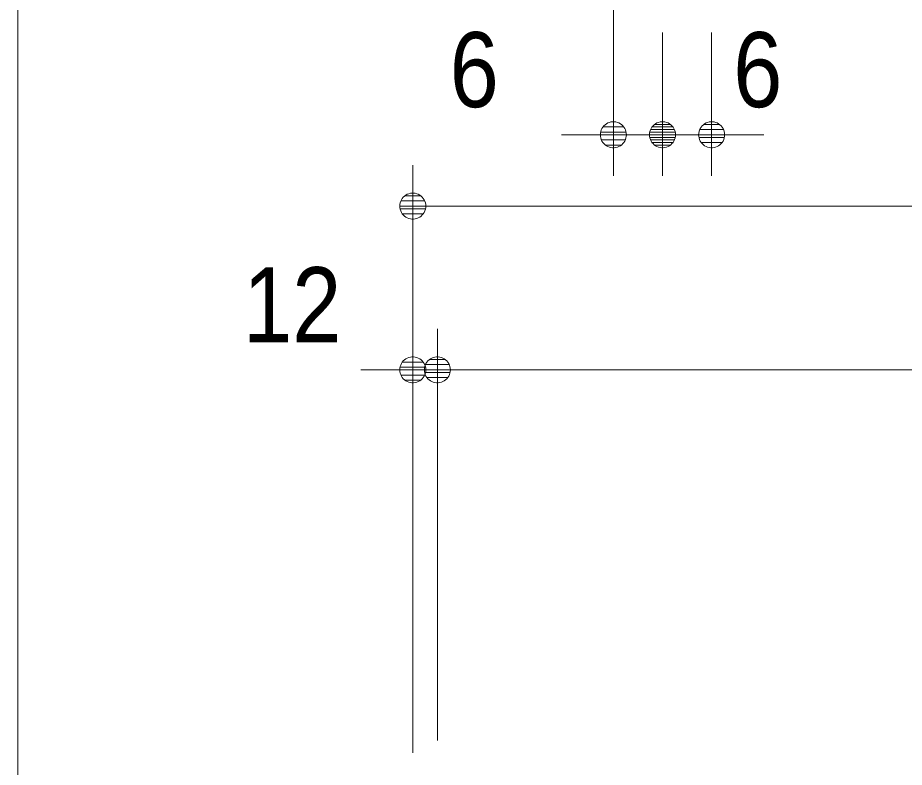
# Model space of a CAD drawing. Units: millimetres, scale not verified. Extents: x -6062 to 6062, y -3045 to 3045.
# Drawn here: x -5787.5 to -5354.4, y 1275.8 to 1642 of the extents above; entities that cross this region are included whole.
import ezdxf
from ezdxf.enums import TextEntityAlignment as Align

# ---------------------------------------------------------------- set-up
doc = ezdxf.new("R2010")
doc.units = ezdxf.units.MM
doc.header["$LTSCALE"] = 20
for name, color, linetype, lineweight in [('0-0_1図面枠', 7, 'Continuous', 9), ('0-2_2寸法-1', 7, 'Continuous', 9), ('0-3_0', 7, 'Continuous', 9), ('0-5_2寸法-2', 7, 'Continuous', 9)]:
    doc.layers.add(name, color=color, linetype=linetype, lineweight=lineweight)
doc.styles.add('ＭＳ Ｐゴシック', font='')
doc.styles.get('ＭＳ Ｐゴシック').set_extended_font_data('MS PGothic')

# ---------------------------------------------------------------- blocks, each defined once
blk = doc.blocks.new('グループ-2')
at = {"layer": '0-0_1図面枠'}
blk.add_lwpolyline([(-80000, 55400), (80000, 55400), (80000, -55400), (-80000, -55400)], close=True, dxfattribs=at)
blk = doc.blocks.new('図面枠')
at = {"layer": '0-0_1図面枠'}
blk.add_blockref('グループ-2', (0, 0), dxfattribs=at)
blk = doc.blocks.new('_Dot')
at = {"layer": '0-3_0'}
for p, q in [((-10, 0), (-20, 0)), ((9.78, 2), (-9.78, 2)), ((7.99, 6), (-7.99, 6)), ((9.16, -3.98), (-9.16, -3.98)), ((6, -7.98), (-6, -7.98))]:
    blk.add_line(p, q, dxfattribs=at)
for points in [[(10, 0), (9.92, 1.25), (9.69, 2.49), (9.3, 3.68), (8.76, 4.82), (8.09, 5.88), (7.29, 6.85), (6.37, 7.71), (5.36, 8.44), (4.26, 9.05), (3.09, 9.51), (1.87, 9.82), (0.63, 9.98), (-0.63, 9.98), (-1.87, 9.82), (-3.09, 9.51), (-4.26, 9.05), (-5.36, 8.44), (-6.37, 7.71), (-7.29, 6.85), (-8.09, 5.88), (-8.76, 4.82), (-9.3, 3.68), (-9.69, 2.49), (-9.92, 1.25), (-10, 0), (0, 0)], [(-10, 0), (-9.92, -1.25), (-9.69, -2.49), (-9.3, -3.68), (-8.76, -4.82), (-8.09, -5.88), (-7.29, -6.85), (-6.37, -7.71), (-5.36, -8.44), (-4.26, -9.05), (-3.09, -9.51), (-1.87, -9.82), (-0.63, -9.98), (0.63, -9.98), (1.87, -9.82), (3.09, -9.51), (4.26, -9.05), (5.36, -8.44), (6.37, -7.71), (7.29, -6.85), (8.09, -5.88), (8.76, -4.82), (9.3, -3.68), (9.69, -2.49), (9.92, -1.25), (10, 0), (0, 0)]]:
    blk.add_lwpolyline(points, close=True, dxfattribs=at)

msp = doc.modelspace()

# ---------------------------------------------------------------- linework, layer by layer
at = {"layer": '0-2_2寸法-1'}
for p, q in [((-5594.5, 1282.84), (-5594.5, 1570)), ((-841.21, 1550), (-5581.79, 1550)), ((-5582.5, 1288.84), (-5582.5, 1490)), ((-2048.21, 1470), (-5569.79, 1470))]:
    msp.add_line(p, q, dxfattribs=at)
at = {"layer": '0-5_2寸法-2'}
for p, q in [((-5496.5, 1708.84), (-5496.5, 1564.84)), ((-5472.5, 1634.84), (-5472.5, 1564.84)), ((-5472.5, 1634.84), (-5472.5, 1564.84)), ((-5448.5, 1634.84), (-5448.5, 1564.84)), ((-5509.21, 1584.84), (-5521.92, 1584.84)), ((-5485.21, 1584.84), (-5497.92, 1584.84)), ((-5472.5, 1584.84), (-5496.5, 1584.84)), ((-5472.5, 1584.84), (-5448.5, 1584.84)), ((-5459.79, 1584.84), (-5447.08, 1584.84)), ((-5435.79, 1584.84), (-5423.08, 1584.84)), ((-5594.5, 1282.84), (-5594.5, 1490)), ((-5582.5, 1288.84), (-5582.5, 1490)), ((-5607.21, 1470), (-5619.92, 1470)), ((-5582.5, 1470), (-5594.5, 1470)), ((-5569.79, 1470), (-5557.08, 1470))]:
    msp.add_line(p, q, dxfattribs=at)

# ---------------------------------------------------------------- block references
at = {"layer": '0-0_1図面枠', "xscale": 0.05, "yscale": 0.05}
msp.add_blockref('図面枠', (-1787.5, 0), dxfattribs=at)
at = {"layer": '0-2_2寸法-1', "xscale": 0.6356201, "yscale": 0.6356201, "rotation": 180}
for p in [(-5594.5, 1550), (-5582.5, 1470)]:
    msp.add_blockref('_Dot', p, dxfattribs=at)
at = {"layer": '0-5_2寸法-2', "xscale": 0.6356201, "yscale": 0.6356201}
for p in [(-5496.5, 1584.84), (-5472.5, 1584.84), (-5594.5, 1470)]:
    msp.add_blockref('_Dot', p, dxfattribs=at)
at = {"layer": '0-5_2寸法-2', "xscale": 0.6356201, "yscale": 0.6356201, "rotation": 180}
for p in [(-5472.5, 1584.84), (-5448.5, 1584.84), (-5582.5, 1470)]:
    msp.add_blockref('_Dot', p, dxfattribs=at)

# ---------------------------------------------------------------- texts
at = {"layer": '0-5_2寸法-2', "style": 'ＭＳ Ｐゴシック', "width": 0.9}
for s, p in [('6', (-5576.47, 1587.32)), ('6', (-5437.94, 1587.32)), ('12', (-5677.43, 1472.48))]:
    msp.add_text(s, height=36.66, dxfattribs=at).set_placement(p, align=Align.BOTTOM_LEFT)

doc.saveas('drawing.dxf')
